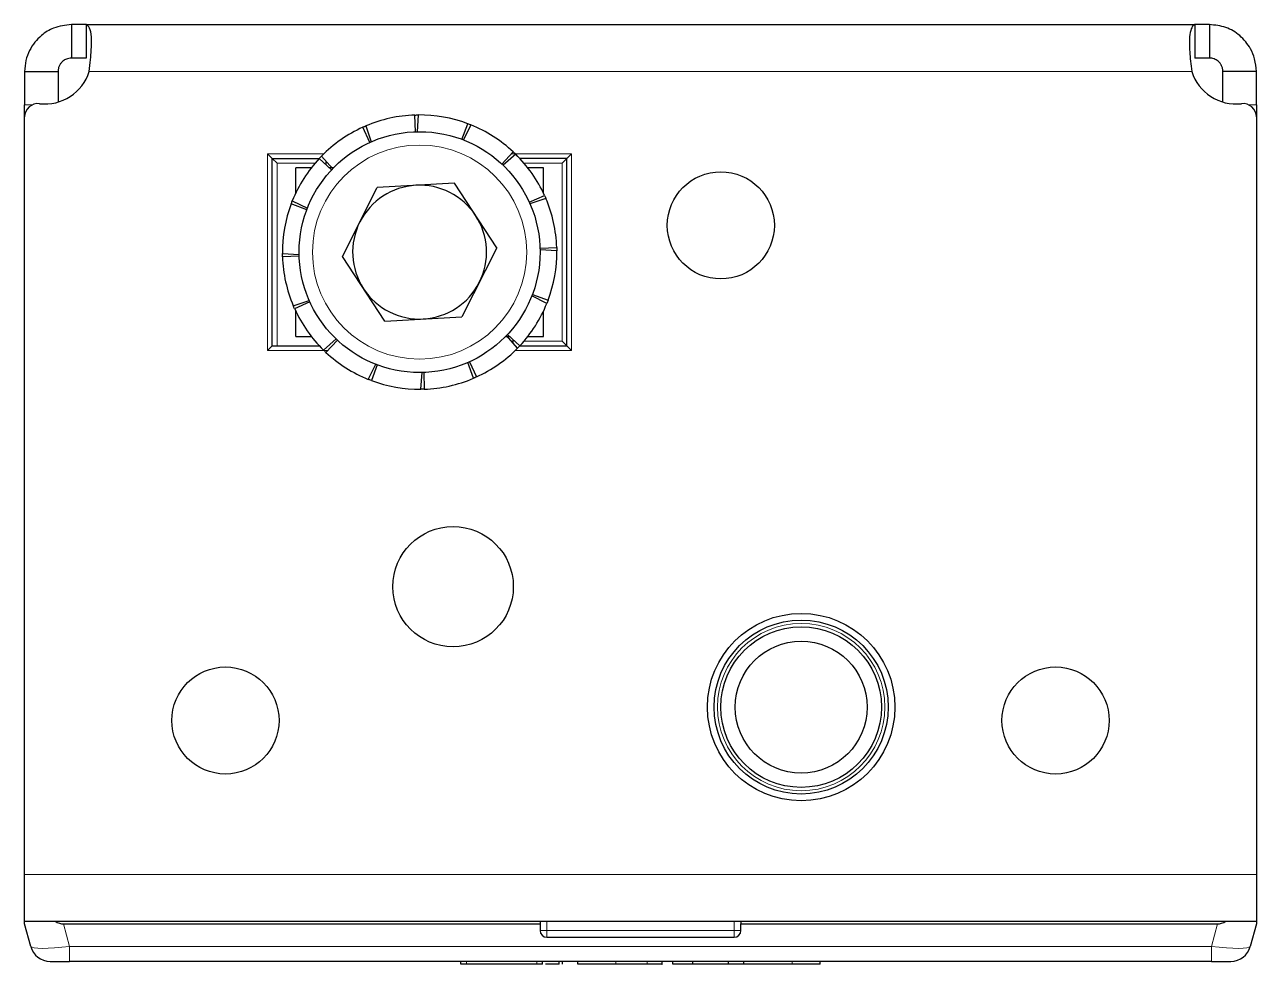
# Model space of a CAD drawing. Header units: millimetres. Extents: x 0 to 4249, y -962 to 568.
# Drawn here: x 1371.4 to 1463.4, y -961.8 to -891.6 of the extents above; entities that cross this region are included whole.
import ezdxf

# ---------------------------------------------------------------- set-up
doc = ezdxf.new("R2010")
doc.units = ezdxf.units.MM

msp = doc.modelspace()

# ---------------------------------------------------------------- linework, layer by layer
at = {"color": 7, "linetype": 'Continuous', "lineweight": 25}
for p, q in [((1374.886, -891.578), (1374.886, -894.078)), ((1375.973, -891.578), (1374.886, -891.578)), ((1375.973, -891.578), (1458.799, -891.578)), ((1375.973, -891.578), (1375.973, -894.078)), ((1458.799, -891.578), (1458.799, -894.078)), ((1459.886, -891.578), (1458.799, -891.578)), ((1459.886, -891.578), (1459.886, -894.078)), ((1375.973, -894.078), (1374.886, -894.078)), ((1459.886, -894.078), (1458.799, -894.078)), ((1371.386, -895.078), (1373.886, -895.078)), ((1371.386, -895.078), (1371.386, -897.581)), ((1373.886, -895.078), (1373.886, -897.361)), ((1463.386, -895.078), (1460.886, -895.078)), ((1460.886, -897.361), (1460.886, -895.078)), ((1463.386, -897.581), (1463.386, -895.078)), ((1371.386, -898.479), (1371.386, -897.581)), ((1463.386, -897.581), (1463.386, -898.479)), ((1371.386, -955.078), (1371.386, -898.479)), ((1400.58, -899.583), (1400.537, -898.334)), ((1400.787, -898.329), (1400.705, -899.58)), ((1463.386, -898.479), (1463.386, -955.078)), ((1397.161, -900.385), (1396.643, -899.247)), ((1396.872, -899.147), (1397.275, -900.334)), ((1404.045, -900.151), (1404.484, -898.98)), ((1404.717, -899.071), (1404.162, -900.196)), ((1389.536, -901.228), (1389.886, -901.578)), ((1389.886, -901.578), (1393.398, -901.578)), ((1389.886, -915.578), (1389.886, -901.578)), ((1389.886, -901.578), (1390.236, -901.928)), ((1394.309, -902.434), (1393.396, -901.581)), ((1393.568, -901.401), (1394.395, -902.343)), ((1407.03, -902.001), (1407.883, -901.088)), ((1408.063, -901.26), (1407.121, -902.088)), ((1411.886, -901.578), (1408.373, -901.578)), ((1411.536, -901.928), (1411.886, -901.578)), ((1411.886, -901.578), (1412.236, -901.228)), ((1411.886, -915.578), (1411.886, -901.578)), ((1391.636, -904.162), (1391.636, -902.278)), ((1392.801, -902.278), (1391.636, -902.278)), ((1393.886, -901.828), (1393.886, -902.039)), ((1394.459, -902.278), (1394.142, -902.278)), ((1410.136, -902.278), (1408.971, -902.278)), ((1410.136, -904.162), (1410.136, -902.278)), ((1403.494, -903.427), (1397.729, -903.744)), ((1406.651, -908.261), (1403.494, -903.427)), ((1395.121, -908.895), (1397.729, -903.744)), ((1409.079, -904.853), (1410.217, -904.336)), ((1392.459, -905.419), (1391.288, -904.98)), ((1391.379, -904.747), (1392.503, -905.302)), ((1410.317, -904.564), (1409.13, -904.968)), ((1390.636, -908.677), (1391.888, -908.759)), ((1391.891, -908.884), (1390.642, -908.927)), ((1398.278, -913.729), (1395.121, -908.895)), ((1406.651, -908.261), (1404.043, -913.412)), ((1409.881, -908.272), (1411.13, -908.229)), ((1411.135, -908.479), (1409.884, -908.397)), ((1391.455, -912.592), (1392.642, -912.189)), ((1392.693, -912.303), (1391.555, -912.821)), ((1410.393, -912.409), (1409.268, -911.855)), ((1409.313, -911.737), (1410.484, -912.176)), ((1391.636, -914.878), (1391.636, -912.994)), ((1398.278, -913.729), (1404.043, -913.412)), ((1410.136, -914.878), (1410.136, -912.994)), ((1391.636, -914.878), (1392.801, -914.878)), ((1393.709, -915.896), (1394.651, -915.069)), ((1394.742, -915.155), (1393.889, -916.068)), ((1407.313, -914.878), (1407.63, -914.878)), ((1408.204, -915.755), (1407.376, -914.813)), ((1407.463, -914.722), (1408.376, -915.575)), ((1407.886, -915.328), (1407.886, -915.117)), ((1408.971, -914.878), (1410.136, -914.878)), ((1411.536, -915.228), (1411.886, -915.578)), ((1389.536, -915.928), (1389.886, -915.578)), ((1389.886, -915.578), (1393.398, -915.578)), ((1408.373, -915.578), (1411.886, -915.578)), ((1411.886, -915.578), (1412.236, -915.928)), ((1397.055, -918.085), (1397.61, -916.961)), ((1397.727, -917.005), (1397.288, -918.176)), ((1404.9, -918.009), (1404.496, -916.822)), ((1404.611, -916.771), (1405.128, -917.909)), ((1400.985, -918.828), (1401.067, -917.576)), ((1401.192, -917.573), (1401.235, -918.822)), ((1371.386, -958.578), (1371.386, -955.078)), ((1463.386, -955.078), (1463.386, -958.578)), ((1371.386, -958.778), (1371.386, -958.578)), ((1371.386, -958.578), (1463.386, -958.578)), ((1409.886, -958.578), (1409.886, -958.778)), ((1424.886, -958.578), (1424.886, -958.778)), ((1463.386, -958.578), (1463.386, -958.778)), ((1371.838, -960.466), (1371.386, -958.778)), ((1374.284, -958.778), (1409.886, -958.778)), ((1409.886, -958.778), (1409.886, -959.278)), ((1424.886, -959.278), (1424.886, -958.778)), ((1424.886, -958.778), (1460.488, -958.778)), ((1463.386, -958.778), (1462.934, -960.466)), ((1410.386, -959.778), (1424.386, -959.778)), ((1373.287, -961.578), (1374.736, -961.578)), ((1460.036, -961.578), (1374.736, -961.578)), ((1403.958, -961.778), (1403.958, -961.578)), ((1409.638, -961.778), (1404.393, -961.778)), ((1410.072, -961.778), (1410.072, -961.578)), ((1411.309, -961.778), (1411.309, -961.578)), ((1411.561, -961.778), (1411.561, -961.578)), ((1412.704, -961.778), (1412.704, -961.578)), ((1415.532, -961.778), (1412.704, -961.778)), ((1419, -961.803), (1419, -961.578)), ((1419.812, -961.778), (1419.812, -961.578)), ((1421.3, -961.778), (1419.812, -961.778)), ((1421.3, -961.778), (1421.3, -961.578)), ((1423.967, -961.778), (1421.3, -961.778)), ((1423.967, -961.778), (1423.967, -961.578)), ((1425.099, -961.778), (1423.967, -961.778)), ((1425.099, -961.778), (1425.099, -961.578)), ((1425.158, -961.778), (1425.099, -961.778)), ((1430.813, -961.778), (1430.813, -961.578)), ((1460.036, -961.578), (1461.485, -961.578))]:
    msp.add_line(p, q, dxfattribs=at)
at = {"color": 8, "linetype": 'Continuous', "lineweight": 18}
for p, q in [((1376.218, -895.078), (1458.554, -895.078)), ((1371.386, -897.581), (1371.945, -897.581)), ((1462.827, -897.581), (1463.386, -897.581)), ((1389.536, -901.228), (1393.742, -901.228)), ((1389.536, -915.928), (1389.536, -901.228)), ((1407.752, -901.228), (1412.236, -901.228)), ((1412.236, -901.228), (1412.236, -915.928)), ((1393.086, -901.928), (1390.236, -901.928)), ((1390.236, -901.928), (1390.236, -915.578)), ((1411.536, -901.928), (1408.686, -901.928)), ((1411.536, -915.228), (1411.536, -901.928)), ((1408.686, -915.228), (1411.536, -915.228)), ((1394.02, -915.928), (1389.536, -915.928)), ((1412.236, -915.928), (1408.03, -915.928)), ((1371.386, -955.078), (1463.386, -955.078)), ((1410.386, -958.578), (1410.386, -959.278)), ((1424.386, -959.278), (1424.386, -958.578)), ((1374.284, -958.778), (1374.736, -960.466)), ((1410.386, -959.278), (1409.886, -959.278)), ((1410.386, -959.278), (1410.386, -959.778)), ((1410.386, -959.278), (1424.386, -959.278)), ((1424.386, -959.278), (1424.886, -959.278)), ((1424.386, -959.278), (1424.386, -959.778)), ((1460.036, -960.466), (1460.488, -958.778)), ((1374.736, -960.466), (1460.036, -960.466)), ((1374.736, -960.466), (1374.736, -961.578)), ((1460.036, -961.578), (1460.036, -960.466)), ((1404.393, -961.778), (1404.393, -961.578)), ((1409.638, -961.778), (1409.638, -961.578)), ((1415.532, -961.778), (1415.532, -961.578)), ((1417.894, -961.778), (1417.894, -961.578)), ((1428.703, -961.778), (1428.703, -961.578))]:
    msp.add_line(p, q, dxfattribs=at)
at = {"color": 7, "linetype": 'Continuous', "lineweight": 25}
for centre, radius in [((1400.886, -908.578), 9), ((1423.386, -906.578), 4), ((1403.386, -933.578), 4.5), ((1429.386, -942.578), 7), ((1429.386, -942.578), 6.5), ((1429.386, -942.578), 6), ((1429.386, -942.578), 4.925), ((1386.386, -943.578), 4), ((1448.386, -943.578), 4)]:
    msp.add_circle(centre, radius, dxfattribs=at)
at = {"color": 8, "linetype": 'Continuous', "lineweight": 18}
for centre, radius in [((1400.886, -908.578), 8), ((1429.386, -942.578), 6.25)]:
    msp.add_circle(centre, radius, dxfattribs=at)
at = {"color": 7, "linetype": 'Continuous', "lineweight": 25}
for centre, radius, start, end in [((1372.886, -894.007), 3.5, 263.62063, 342.17471), ((1461.886, -894.007), 3.5, 197.82529, 276.37937), ((1372.386, -898.479), 1, 83.62063, 180), ((1462.386, -898.479), 1, 360, 96.37937), ((1400.886, -908.578), 10.25, 91.95052, 113.05461), ((1400.886, -908.578), 10.25, 69.45052, 90.55461), ((1400.886, -908.578), 10.25, 114.45052, 135.55461), ((1400.886, -908.578), 10.25, 46.95052, 68.05461), ((1400.886, -908.578), 10.25, 136.95052, 158.05461), ((1400.886, -908.578), 10.25, 24.45052, 45.55461), ((1400.886, -908.578), 5, 93.14553, 153.14553), ((1400.886, -908.578), 5, 33.14553, 93.14553), ((1400.886, -908.578), 10.25, 159.45052, 180.55461), ((1400.886, -908.578), 10.25, 1.95052, 23.05461), ((1400.886, -908.578), 5, 333.14553, 33.14553), ((1400.886, -908.578), 5, 153.14553, 213.14553), ((1400.886, -908.578), 10.25, 181.95052, 203.05461), ((1400.886, -908.578), 10.25, 339.45052, 0.55461), ((1400.886, -908.578), 5, 213.14553, 273.14553), ((1400.886, -908.578), 5, 273.14553, 333.14553), ((1400.886, -908.578), 10.25, 316.95052, 338.05461), ((1400.886, -908.578), 10.25, 204.45052, 225.55461), ((1400.886, -908.578), 10.25, 226.95052, 248.05461), ((1400.886, -908.578), 10.25, 294.45052, 315.55461), ((1400.886, -908.578), 10.25, 271.95052, 293.05461), ((1400.886, -908.578), 10.25, 249.45052, 270.55461), ((1410.386, -959.278), 0.5, 180, 270), ((1424.386, -959.278), 0.5, 270, 0), ((1373.287, -960.078), 1.5, 195, 270), ((1461.485, -960.078), 1.5, 270, 345)]:
    msp.add_arc(centre, radius, start, end, dxfattribs=at)
for centre, major_axis, start_param, end_param in [((1371.386, -947.187), (3.099, -11.565), 6.030113, 6.216148), ((1463.386, -947.187), (-3.099, -11.565), 0.067037, 0.253072)]:
    msp.add_ellipse(centre, major_axis=major_axis, ratio=0.250563, start_param=start_param, end_param=end_param, dxfattribs=at)
at = {"color": 8, "linetype": 'Continuous', "lineweight": 18}
for centre, major_axis, start_param, end_param in [((1374.84, -960.078), (3.003, 0.382), 3.158333, 4.662092), ((1459.932, -960.078), (3.003, -0.382), 4.762686, 6.266445)]:
    msp.add_ellipse(centre, major_axis=major_axis, ratio=0.123038, start_param=start_param, end_param=end_param, dxfattribs=at)
at = {"color": 7, "linetype": 'Continuous', "lineweight": 25}
for points, knots in [([(1374.886, -891.578), (1374.43, -891.629), (1373.625, -891.718), (1372.714, -892.288), (1372.123, -892.887), (1371.723, -893.519), (1371.442, -894.264), (1371.405, -894.802), (1371.386, -895.078)], [0, 0, 0, 0, 0.254149, 0.448213, 0.574908, 0.708872, 0.850468, 1, 1, 1, 1]), ([(1376.218, -895.078), (1376.248, -894.784), (1376.305, -894.231), (1376.373, -893.33), (1376.396, -892.447), (1376.258, -891.722), (1376.07, -891.627), (1375.973, -891.578)], [0, 0, 0, 0, 0.16069, 0.301312, 0.521951, 0.753573, 1, 1, 1, 1]), ([(1458.799, -891.578), (1458.746, -891.595), (1458.646, -891.626), (1458.499, -891.91), (1458.398, -892.372), (1458.382, -893), (1458.401, -893.616), (1458.456, -894.321), (1458.521, -894.822), (1458.554, -895.078)], [0, 0, 0, 0, 0.144067, 0.271276, 0.474907, 0.597997, 0.726338, 0.860245, 1, 1, 1, 1]), ([(1463.386, -895.078), (1463.361, -894.762), (1463.315, -894.172), (1462.915, -893.226), (1462.203, -892.36), (1461.105, -891.702), (1460.3, -891.62), (1459.886, -891.578)], [0, 0, 0, 0, 0.17084, 0.319217, 0.548103, 0.767822, 1, 1, 1, 1]), ([(1374.886, -894.078), (1374.759, -894.091), (1374.546, -894.112), (1374.277, -894.271), (1374.099, -894.449), (1373.982, -894.632), (1373.901, -894.848), (1373.891, -895), (1373.886, -895.078)], [0, 0, 0, 0, 0.296302, 0.497469, 0.615497, 0.73607, 0.863114, 1, 1, 1, 1]), ([(1460.886, -895.078), (1460.879, -894.988), (1460.866, -894.82), (1460.773, -894.6), (1460.657, -894.433), (1460.527, -894.304), (1460.387, -894.207), (1460.163, -894.101), (1460, -894.088), (1459.886, -894.078)], [0, 0, 0, 0, 0.154359, 0.287283, 0.400435, 0.496544, 0.604314, 0.723151, 1, 1, 1, 1]), ([(1400.537, -898.334), (1400.579, -898.333), (1400.641, -898.331), (1400.724, -898.329), (1400.766, -898.329), (1400.787, -898.329)], [0, 0, 0, 0, 0.499981, 0.749988, 1, 1, 1, 1]), ([(1396.643, -899.247), (1396.681, -899.23), (1396.738, -899.205), (1396.815, -899.171), (1396.853, -899.155), (1396.872, -899.147)], [0, 0, 0, 0, 0.4999808, 0.7499881, 1, 1, 1, 1]), ([(1404.484, -898.98), (1404.523, -898.995), (1404.581, -899.017), (1404.659, -899.048), (1404.697, -899.063), (1404.717, -899.071)], [0, 0, 0, 0, 0.4999808, 0.7499881, 1, 1, 1, 1]), ([(1393.396, -901.581), (1393.424, -901.551), (1393.467, -901.505), (1393.525, -901.445), (1393.554, -901.416), (1393.568, -901.401)], [0, 0, 0, 0, 0.499981, 0.749988, 1, 1, 1, 1]), ([(1407.883, -901.088), (1407.913, -901.116), (1407.959, -901.159), (1408.019, -901.217), (1408.048, -901.246), (1408.063, -901.26)], [0, 0, 0, 0, 0.499981, 0.749988, 1, 1, 1, 1]), ([(1410.217, -904.336), (1410.234, -904.374), (1410.259, -904.43), (1410.293, -904.507), (1410.309, -904.545), (1410.317, -904.564)], [0, 0, 0, 0, 0.499981, 0.749988, 1, 1, 1, 1]), ([(1391.288, -904.98), (1391.303, -904.941), (1391.325, -904.883), (1391.355, -904.805), (1391.371, -904.767), (1391.379, -904.747)], [0, 0, 0, 0, 0.4999808, 0.7499881, 1, 1, 1, 1]), ([(1390.642, -908.927), (1390.641, -908.885), (1390.639, -908.823), (1390.637, -908.74), (1390.637, -908.698), (1390.636, -908.677)], [0, 0, 0, 0, 0.499981, 0.749988, 1, 1, 1, 1]), ([(1411.13, -908.229), (1411.131, -908.271), (1411.133, -908.333), (1411.135, -908.416), (1411.135, -908.458), (1411.135, -908.479)], [0, 0, 0, 0, 0.499981, 0.749988, 1, 1, 1, 1]), ([(1391.555, -912.821), (1391.538, -912.783), (1391.512, -912.726), (1391.479, -912.649), (1391.463, -912.611), (1391.455, -912.592)], [0, 0, 0, 0, 0.499981, 0.749988, 1, 1, 1, 1]), ([(1410.484, -912.176), (1410.469, -912.215), (1410.447, -912.273), (1410.416, -912.351), (1410.401, -912.389), (1410.393, -912.409)], [0, 0, 0, 0, 0.499981, 0.749988, 1, 1, 1, 1]), ([(1393.889, -916.068), (1393.859, -916.04), (1393.813, -915.997), (1393.753, -915.939), (1393.723, -915.91), (1393.709, -915.896)], [0, 0, 0, 0, 0.499981, 0.749988, 1, 1, 1, 1]), ([(1408.376, -915.575), (1408.348, -915.605), (1408.305, -915.651), (1408.247, -915.711), (1408.218, -915.741), (1408.204, -915.755)], [0, 0, 0, 0, 0.499981, 0.749988, 1, 1, 1, 1]), ([(1397.288, -918.176), (1397.249, -918.161), (1397.191, -918.139), (1397.113, -918.109), (1397.075, -918.093), (1397.055, -918.085)], [0, 0, 0, 0, 0.499981, 0.749988, 1, 1, 1, 1]), ([(1405.128, -917.909), (1405.091, -917.926), (1405.034, -917.952), (1404.957, -917.985), (1404.919, -918.001), (1404.9, -918.009)], [0, 0, 0, 0, 0.499981, 0.749988, 1, 1, 1, 1]), ([(1401.235, -918.822), (1401.193, -918.823), (1401.131, -918.825), (1401.048, -918.827), (1401.006, -918.827), (1400.985, -918.828)], [0, 0, 0, 0, 0.499981, 0.749988, 1, 1, 1, 1]), ([(1404.393, -961.778), (1404.328, -961.778), (1404.201, -961.778), (1404.06, -961.778), (1403.974, -961.778), (1403.964, -961.778), (1403.958, -961.778)], [0, 0, 0, 0, 0.281303, 0.555629, 0.773878, 1, 1, 1, 1]), ([(1410.072, -961.778), (1410.063, -961.778), (1410.047, -961.778), (1409.931, -961.778), (1409.789, -961.778), (1409.689, -961.778), (1409.638, -961.778)], [0, 0, 0, 0, 0.285248, 0.560563, 0.777151, 1, 1, 1, 1]), ([(1411.309, -961.778), (1411.257, -961.778), (1411.147, -961.778), (1410.847, -961.778), (1410.563, -961.778), (1410.358, -961.778), (1410.293, -961.778)], [0, 0, 0, 0, 0.255277, 0.538303, 0.854078, 1, 1, 1, 1]), ([(1411.132, -961.778), (1411.018, -961.778), (1410.774, -961.778), (1410.47, -961.778), (1410.294, -961.778), (1410.293, -961.778)], [0, 0, 0, 0, 0.466249, 0.997338, 1, 1, 1, 1]), ([(1417.894, -961.778), (1417.735, -961.778), (1417.376, -961.778), (1416.577, -961.778), (1415.944, -961.778), (1415.532, -961.778)], [0, 0, 0, 0, 0.216742, 0.489643, 1, 1, 1, 1]), ([(1418.983, -961.778), (1418.988, -961.778), (1419.016, -961.778), (1418.859, -961.778), (1418.491, -961.778), (1418.104, -961.778), (1417.894, -961.778)], [0, 0, 0, 0, 0.061615, 0.333035, 0.637399, 1, 1, 1, 1]), ([(1428.703, -961.778), (1428.202, -961.778), (1427.267, -961.778), (1426.074, -961.778), (1425.349, -961.778), (1425.168, -961.778), (1425.158, -961.778)], [0, 0, 0, 0, 0.381983, 0.713352, 0.984017, 1, 1, 1, 1]), ([(1430.813, -961.778), (1430.444, -961.778), (1429.755, -961.778), (1429.036, -961.778), (1428.703, -961.778)], [0, 0, 0, 0, 0.5368, 1, 1, 1, 1])]:
    msp.add_open_spline(points, degree=3, knots=knots, dxfattribs=at)

doc.saveas('drawing.dxf')
